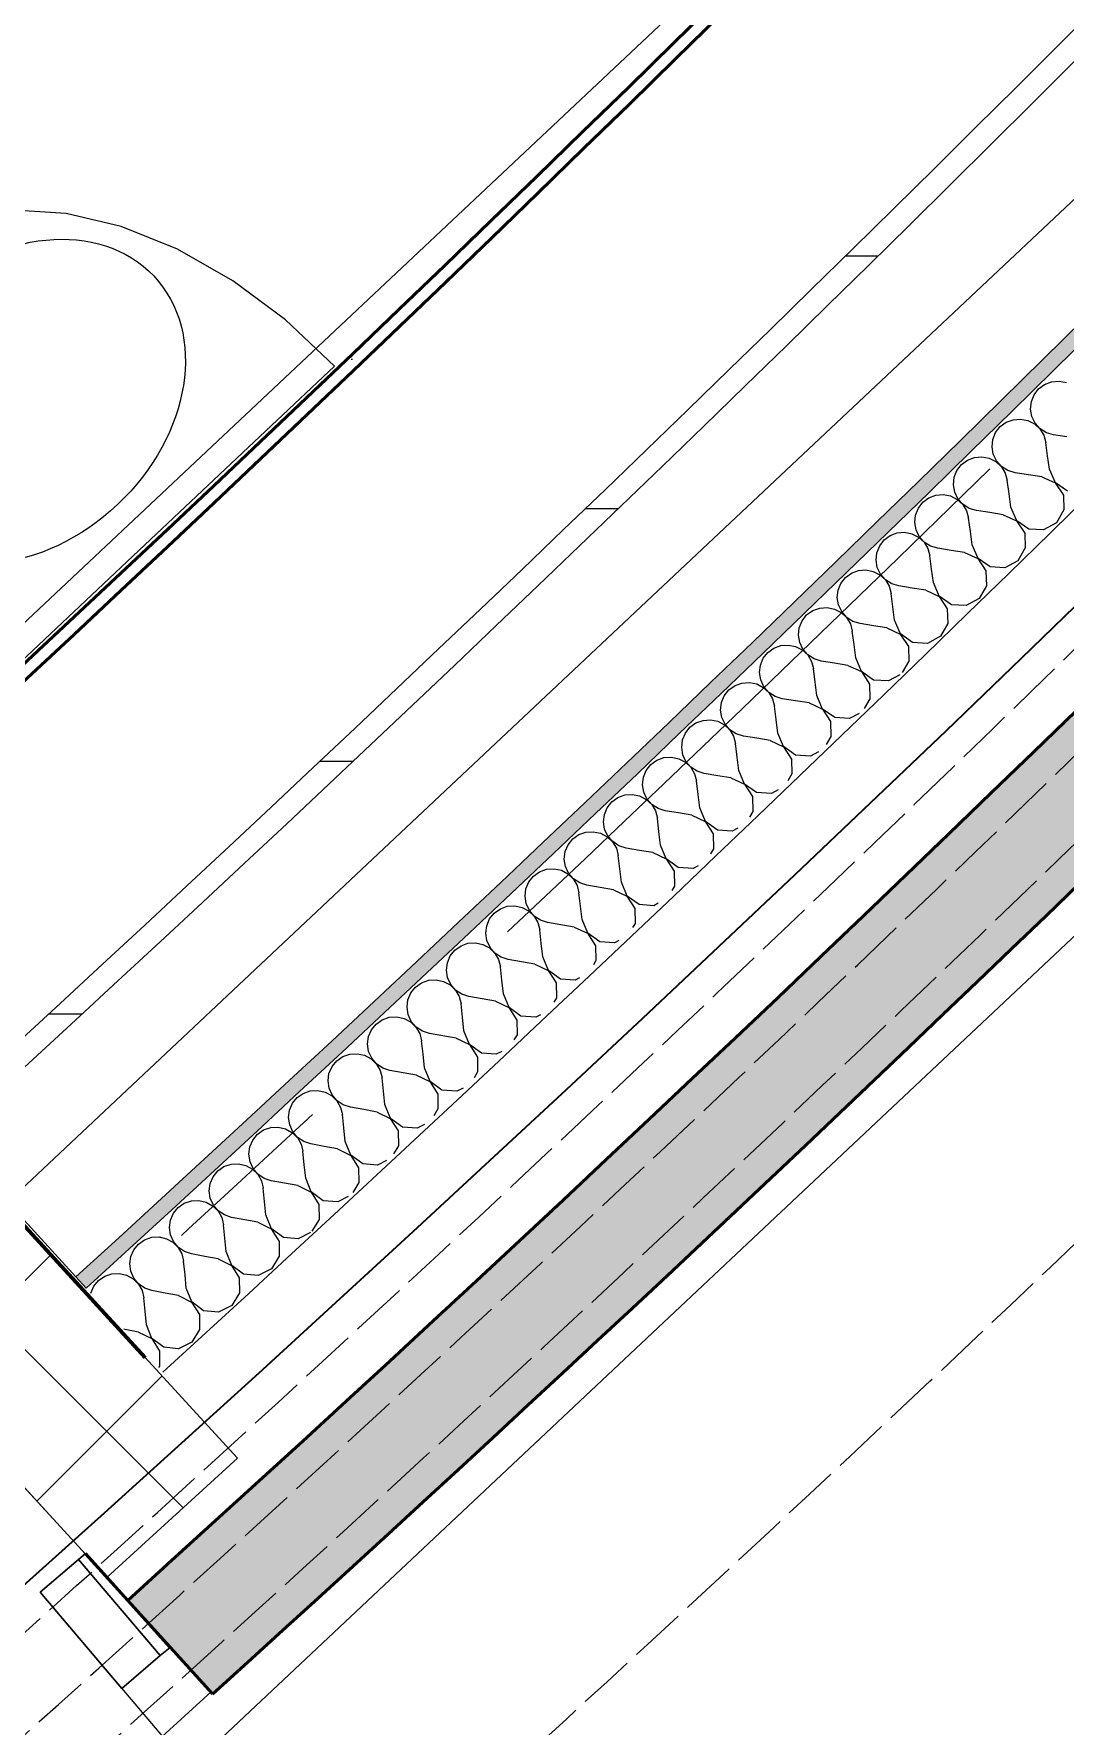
# Model space of a CAD drawing. Header units: millimetres. Extents: x -99530 to 90294, y -97212 to 56397.
# Drawn here: x -7963 to -7147, y -64764 to -63424 of the extents above; entities that cross this region are included whole.
import ezdxf
from ezdxf.enums import TextEntityAlignment as Align

# ---------------------------------------------------------------- set-up
doc = ezdxf.new("R2010")
doc.units = ezdxf.units.MM
doc.header["$MEASUREMENT"] = 0
doc.linetypes.add('Double Dashed', pattern=[1093.611073, 529.166651, -211.666656, 141.111112, -211.666656])
doc.linetypes.add('Hidden Line', pattern=[55, 45, -10])
for name, color, linetype, lineweight, true_color in [('0_Pen_No__248', 7, 'Continuous', 158, 0xe8dc01), ('New_A-05-M_Gross_Int_Plant_Pen_No__74', 7, 'Continuous', 20, 0x606060), ('New_A-05-M_Gross_Int_WC_s_Pen_No__74', 7, 'Continuous', 20, 0x606060), ('New_A-15-MG_Structural_Grid_Phase_2_Pen_No__222', 7, 'Continuous', 13, 0x65af33), ('New_A-20-M_Hard_Landscape_Pen_No__53', 7, 'Continuous', 35, 0x444444), ('New_A-25-M_Wall_Ext_Pen_No__107', 7, 'Continuous', 15, 0xa6a6a6), ('New_A-25-M_Wall_Ext_Pen_No__27', 7, 'Continuous', 50, 0x2a2a2a), ('New_A-25-M_Wall_Int_Pen_No__107', 7, 'Continuous', 15, 0xa6a6a6), ('New_A-25-M_Wall_Int_Pen_No__149', 7, 'Continuous', 0, 0x2a2a2a), ('New_A-35-M_FFE_Sanitary_Pen_No__211', 7, 'Continuous', 13, 0xebf6ff), ('New_A-35-M_FFE_Sanitary_Pen_No__27', 7, 'Continuous', 50, 0x2a2a2a), ('New_A-35-M_FFE_Sanitary_Pen_No__64', 7, 'Continuous', 20, 0x606060), ('New_ArchiCAD Doors_Pen_No__23', 7, 'Continuous', 30, 0x2a2a2a), ('New_ArchiCAD Doors_Pen_No__27', 7, 'Continuous', 50, 0x2a2a2a)]:
    doc.layers.add(name, color=color, linetype=linetype, lineweight=lineweight, true_color=true_color)
for name, color, linetype in [('A-20-M_Floor_Slab', 7, 'Continuous'), ('A-25-M_Wall_Ext', 7, 'Continuous'), ('New_A-05-M_Gross_Int_Plant', 7, 'Continuous'), ('New_A-05-M_Gross_Int_WC_s', 7, 'Continuous'), ('New_A-15-MG_Structural_Grid_Phase_2', 7, 'Continuous'), ('New_A-20-M_Hard_Landscape', 7, 'Continuous'), ('New_A-25-M_Wall_Ext', 7, 'Continuous'), ('New_A-25-M_Wall_Int', 7, 'Continuous'), ('New_A-35-M_FFE_Sanitary', 7, 'Continuous'), ('New_A-40-M_Soft_Landscaping_P2', 7, 'Continuous'), ('New_ArchiCAD Doors', 7, 'Continuous')]:
    doc.layers.add(name, color=color, linetype=linetype)
for name, color, linetype, lineweight in [('A-20-M_Floor_Slab_Pen_No__89', 8, 'Continuous', 20), ('A-25-M_Wall_Ext_Pen_No__87', 8, 'Continuous', 20), ('New_A-25-M_Wall_Ext_Pen_No__87', 8, 'Continuous', 20), ('New_A-25-M_Wall_Int_Pen_No__1', 7, 'Continuous', 13), ('New_A-25-M_Wall_Int_Pen_No__146', 8, 'Continuous', 0), ('New_A-25-M_Wall_Int_Pen_No__193', 7, 'Continuous', 18), ('New_A-40-M_Soft_Landscaping_P2_Pen_No__150', 7, 'Continuous', 0), ('New_ArchiCAD Doors_Pen_No__3', 7, 'Continuous', 18), ('New_ArchiCAD Zone Stamps_Pen_No__6', 7, 'Continuous', 35), ('New_ArchiCAD Zone Stamps_Pen_No__9', 7, 'Continuous', 13)]:
    doc.layers.add(name, color=color, linetype=linetype, lineweight=lineweight)
doc.styles.add('GENERATED_STYLE_1', font='')
doc.styles.add('GENERATED_STYLE_3', font='')
doc.styles.add('GENERATED_STYLE_4', font='')
doc.styles.get('GENERATED_STYLE_1').set_extended_font_data('Arial', bold=True)
doc.styles.get('GENERATED_STYLE_3').set_extended_font_data('Arial')
doc.styles.get('GENERATED_STYLE_4').set_extended_font_data('Swis721 BT')

# ---------------------------------------------------------------- blocks, each defined once
blk = doc.blocks.new('Mesh_7_1', base_point=(-2004.1, -57229.4))
at = {"layer": 'New_A-20-M_Hard_Landscape_Pen_No__53', "linetype": 'Continuous', "flags": 128}
blk.add_lwpolyline([(-2004.1, -57229.4, -0.183374), (-18001.8, -70543.4), (-17579.3, -76160.8), (-17223, -76133.9), (-14657.1, -75939.9), (-15007.7, -71280.4, 0.205807), (-603, -57840.4)], format="xyb", close=True, dxfattribs=at)
blk = doc.blocks.new('Male WC_INB 0163_87_1', base_point=(-7292.1, -60664.2))
at = {"layer": 'New_A-05-M_Gross_Int_WC_s_Pen_No__74', "linetype": 'Continuous'}
blk.add_arc((-26580.2, -43935.2), 27309.7, 312.41044, 326.00205, dxfattribs=at)
at = {"layer": 'New_ArchiCAD Zone Stamps_Pen_No__6'}
for tag, height, style, p in [('ROOM_NAME', 250, 'GENERATED_STYLE_1', (-7557.7, -59352)), ('zoneNameLine2', 250, 'GENERATED_STYLE_1', (-7746.1, -59784.1)), ('ROOM_NUMBER', 200, 'GENERATED_STYLE_3', (-7934.5, -60204.8)), ('measuredAreaCode', 200, 'GENERATED_STYLE_3', (-8091.6, -60564.9)), ('DUMMY_649', 200, 'GENERATED_STYLE_3', (-7784.2, -60699)), ('DUMMY_650', 200, 'GENERATED_STYLE_3', (-7294.8, -60912.3)), ('DUMMY_651', 133.3, 'GENERATED_STYLE_3', (-7015.5, -61018.9))]:
    blk.add_attdef(tag, text='', height=height, rotation=336.4404, dxfattribs=dict(at, style=style)).set_placement(p, align=Align.TOP_LEFT)
blk = doc.blocks.new('General Store 01_INB 0115_89_1', base_point=(-10464.9, -64766.9))
at = {"layer": 'New_A-05-M_Gross_Int_Plant_Pen_No__74', "linetype": 'Continuous'}
blk.add_line((-7822.3, -64736.6), (-8121.8, -64410), dxfattribs=at)
blk.add_arc((-25370.7, -45473.1), 26058.2, 308.3186, 312.33243, dxfattribs=at)
at = {"layer": 'New_ArchiCAD Zone Stamps_Pen_No__9'}
for tag, height, style, p in [('ROOM_NAME', 250, 'GENERATED_STYLE_1', (-11254.6, -63226.1)), ('zoneNameLine2', 250, 'GENERATED_STYLE_1', (-11443.1, -63658.3)), ('ROOM_NUMBER', 200, 'GENERATED_STYLE_3', (-11631.5, -64079)), ('measuredAreaCode', 200, 'GENERATED_STYLE_3', (-11788.5, -64439.1)), ('DUMMY_649', 200, 'GENERATED_STYLE_3', (-11481.1, -64573.1)), ('DUMMY_650', 200, 'GENERATED_STYLE_3', (-10991.8, -64786.5)), ('DUMMY_651', 133.3, 'GENERATED_STYLE_3', (-10712.5, -64893))]:
    blk.add_attdef(tag, text='', height=height, rotation=336.4404, dxfattribs=dict(at, style=style)).set_placement(p, align=Align.TOP_LEFT)
blk = doc.blocks.new('Mesh_23_1', base_point=(-15007.7, -71280.4))
at = {"layer": 'New_A-40-M_Soft_Landscaping_P2_Pen_No__150', "linetype": 'Continuous', "flags": 128}
blk.add_lwpolyline([(-15007.7, -71280.4), (-14657.1, -75939.9, 0.09191), (5945.5, -69347.8), (9078.1, -62163.8), (-603, -57840.4, -0.205807)], format="xyb", close=True, dxfattribs=at)
blk = doc.blocks.new('Slab_96_1', base_point=(-9826.8, -66666.7))
at = {"layer": 'A-20-M_Floor_Slab_Pen_No__89', "linetype": 'Continuous', "flags": 128}
blk.add_lwpolyline([(-9826.8, -66666.7), (-10262.5, -66046.8), (-5549.6, -61612.4), (-4970, -62096.9)], close=True, dxfattribs=at)
blk = doc.blocks.new('Slab_97_1', base_point=(-10262.5, -66046.8))
at = {"layer": 'A-20-M_Floor_Slab_Pen_No__89', "linetype": 'Continuous', "flags": 128}
blk.add_lwpolyline([(-10262.5, -66046.8), (-10073.7, -66315.4), (-5298.5, -61822.4), (-5549.6, -61612.4)], close=True, dxfattribs=at)
blk = doc.blocks.new('Double Door 19_6')
at = {"layer": 'New_ArchiCAD Doors_Pen_No__23', "linetype": 'Continuous'}
for p, q in [((-898, 0), (-908.2, 0)), ((-908.2, 0), (-905, -100)), ((-858, 0), (-898, 0)), ((-898, 0), (-898, -100)), ((-858, -100), (-858, 0)), ((-898, -100), (-905, -100)), ((-898, -100), (-858, -100))]:
    blk.add_line(p, q, dxfattribs=at)
at = {"layer": 'New_ArchiCAD Doors_Pen_No__27', "linetype": 'Continuous'}
blk.add_line((-908.2, 0), (-905, -100), dxfattribs=at)
at = {"layer": 'New_ArchiCAD Doors_Pen_No__3', "linetype": 'Continuous'}
blk.add_line((-858, 0), (-858, 858), dxfattribs=at)
blk = doc.blocks.new('Wall_128_1', base_point=(-38176, -69536.6))
at = {"layer": 'New_A-25-M_Wall_Ext_Pen_No__107', "linetype": 'Continuous', "lineweight": 0, "true_color": 0x535353}
blk.add_hatch(color=251, dxfattribs=at).paths.add_polyline_path([(-7888.7, -64664.4), (-7855.1, -64701.5), (-7821.6, -64738.5, 0.106432), (-877.5, -55078.3), (-969.2, -55038.4, -0.106432)])
at = {"layer": 'New_A-25-M_Wall_Ext_Pen_No__27', "linetype": 'Continuous'}
for p, q in [((-7922.2, -64627.4), (-7888.7, -64664.4)), ((-7855.1, -64701.5), (-7922.2, -64627.4)), ((-7821.6, -64738.5), (-7855.1, -64701.5))]:
    blk.add_line(p, q, dxfattribs=at)
for radius, end in [(28161.8, 336.44044), (28261.8, 331.6191)]:
    blk.add_arc((-26783.5, -43782), radius, 312.13949, end, dxfattribs=at)
at = {"layer": 'New_ArchiCAD Doors', "color": 251, "linetype": 'Continuous', "lineweight": 20, "true_color": 0x606060, "zscale": 1000, "rotation": 220.2946632086316}
blk.add_blockref('Double Door 19_6', (-8547.8, -65288.9), dxfattribs=at)
blk = doc.blocks.new('Wall_131_1', base_point=(-38175.9, -69536.5))
at = {"layer": 'New_A-25-M_Wall_Ext_Pen_No__87', "linetype": 'Hidden Line'}
for radius in [28161.8, 28211.8]:
    blk.add_arc((-26758.9, -43792.8), radius, 246.08329, 336.44041, dxfattribs=at)
blk = doc.blocks.new('Wall_145_1', base_point=(-11383.4, -60645.5))
at = {"layer": 'New_A-25-M_Wall_Int_Pen_No__107', "linetype": 'Continuous'}
h = blk.add_hatch(dxfattribs=at)
h.set_pattern_fill('Concrete_Block_0001', color=256, style=0, pattern_type=2)
h.set_pattern_definition([(45, (0, 0), (-91.92388, 91.92388), []), (135, (0, 0), (91.92388, 91.92388), [])])
h.paths.add_polyline_path([(-11487, -60739.6), (-7905.1, -64646.3), (-7801.9, -64551.7), (-11478, -60542.3)])
at = {"layer": 'New_A-25-M_Wall_Int_Pen_No__1', "linetype": 'Continuous', "flags": 128}
for points in [[(-7801.9, -64551.7), (-10893.8, -61179.5)], [(-7905.1, -64646.3), (-7801.9, -64551.7)], [(-7973.1, -64572.1), (-7905.1, -64646.3)]]:
    blk.add_lwpolyline(points, dxfattribs=at)
blk = doc.blocks.new('Wall_217_1', base_point=(-8161.2, -64098.5))
at = {"layer": 'New_A-35-M_FFE_Sanitary_Pen_No__211', "linetype": 'Continuous'}
h = blk.add_hatch(dxfattribs=at)
h.set_pattern_fill('Plaster_0001', color=256, style=0, pattern_type=2)
h.set_pattern_definition([(229.20706, (0, 0), (-131.12933, 113.1596), [0, -100]), (229.20706, (32.9, -94.43), (-131.12933, 113.1596), [0, -100])])
h.paths.add_polyline_path([(-8154.4, -64105.9, 0.059246), (-3930.6, -59211.3), (-3938.9, -59205.7, -0.059154), (-8153.8, -64091.8)])
at = {"layer": 'New_A-35-M_FFE_Sanitary_Pen_No__27', "linetype": 'Continuous'}
for radius, start, end in [(27376.5, 312.42597, 325.98824), (27366.5, 312.44686, 325.98819)]:
    blk.add_arc((-26623.6, -43897.9), radius, start, end, dxfattribs=at)
blk = doc.blocks.new('Wall_418_1', base_point=(-38294.6, -69816.9))
at = {"layer": 'A-25-M_Wall_Ext_Pen_No__87', "linetype": 'Hidden Line'}
for radius, start, end in [(28130.8, 246.16287, 336.76285), (28469.8, 246.15506, 336.76093)]:
    blk.add_arc((-26785.3, -43777.2), radius, start, end, dxfattribs=at)
blk = doc.blocks.new('*X1078')
at = {"layer": 'New_A-25-M_Wall_Int_Pen_No__107', "linetype": 'Continuous'}
for p, q in [((-7167.9, -63705.1), (-7163.1, -63701.6)), ((-7163.1, -63701.6), (-7157.6, -63699.5)), ((-7157.6, -63699.5), (-7151.7, -63699)), ((-7151.7, -63699), (-7145.9, -63700.1)), ((-7174.2, -63721.1), (-7173.6, -63715.2)), ((-7173.6, -63715.2), (-7171.4, -63709.8)), ((-7171.4, -63709.8), (-7167.9, -63705.1)), ((-7193.6, -63731.5), (-7188.1, -63729.5)), ((-7188.1, -63729.5), (-7182.2, -63729)), ((-7182.2, -63729), (-7176.4, -63730.1)), ((-7173.2, -63726.9), (-7174.2, -63721.1)), ((-7170.6, -63732.3), (-7173.2, -63726.9)), ((-7204.1, -63745.2), (-7201.9, -63739.7)), ((-7201.9, -63739.7), (-7198.3, -63735)), ((-7198.3, -63735), (-7193.6, -63731.5)), ((-7176.4, -63730.1), (-7171.1, -63732.8)), ((-7171.1, -63732.8), (-7166.8, -63736.8)), ((-7166.7, -63736.7), (-7170.6, -63732.3)), ((-7166.8, -63736.8), (-7163.7, -63741.8)), ((-7161.7, -63739.8), (-7166.7, -63736.7)), ((-7163.7, -63741.8), (-7162.1, -63747.5)), ((-7156, -63741.5), (-7161.7, -63739.8)), ((-7145.4, -63743.1), (-7156, -63741.5)), ((-7204.7, -63751.1), (-7204.1, -63745.2)), ((-7203.7, -63756.9), (-7204.7, -63751.1)), ((-7160.7, -63758.1), (-7162.1, -63747.5)), ((-7234.6, -63775.1), (-7232.5, -63769.6)), ((-7232.5, -63769.6), (-7228.9, -63765)), ((-7228.9, -63765), (-7224.1, -63761.5)), ((-7224.1, -63761.5), (-7218.6, -63759.4)), ((-7218.6, -63759.4), (-7212.7, -63758.9)), ((-7212.7, -63758.9), (-7206.9, -63760)), ((-7206.9, -63760), (-7201.6, -63762.7)), ((-7201.1, -63762.2), (-7203.7, -63756.9)), ((-7201.6, -63762.7), (-7197.3, -63766.7)), ((-7197.2, -63766.6), (-7201.1, -63762.2)), ((-7197.3, -63766.7), (-7194.2, -63771.8)), ((-7192.2, -63769.8), (-7197.2, -63766.6)), ((-7159.3, -63768.7), (-7160.7, -63758.1)), ((-7154.6, -63779.5), (-7159.3, -63768.7)), ((-7235.3, -63781), (-7234.6, -63775.1)), ((-7234.2, -63786.8), (-7235.3, -63781)), ((-7194.2, -63771.8), (-7192.6, -63777.5)), ((-7191.2, -63788.1), (-7192.6, -63777.5)), ((-7186.5, -63771.5), (-7192.2, -63769.8)), ((-7175.9, -63773.1), (-7186.5, -63771.5)), ((-7165.4, -63774.7), (-7175.9, -63773.1)), ((-7165.4, -63774.7), (-7154.7, -63779.6)), ((-7154.7, -63779.6), (-7148.2, -63789.3)), ((-7145, -63786.2), (-7154.6, -63779.5)), ((-7263, -63799.5), (-7259.4, -63794.8)), ((-7259.4, -63794.8), (-7254.7, -63791.3)), ((-7254.7, -63791.3), (-7249.1, -63789.3)), ((-7249.1, -63789.3), (-7243.3, -63788.8)), ((-7243.3, -63788.8), (-7237.5, -63789.9)), ((-7237.5, -63789.9), (-7232.2, -63792.6)), ((-7231.7, -63792.1), (-7234.2, -63786.8)), ((-7232.2, -63792.6), (-7227.9, -63796.7)), ((-7227.7, -63796.5), (-7231.7, -63792.1)), ((-7189.8, -63798.7), (-7191.2, -63788.1)), ((-7148.2, -63789.3), (-7147.8, -63801)), ((-7265.8, -63810.8), (-7265.2, -63805)), ((-7265.2, -63805), (-7263, -63799.5)), ((-7227.9, -63796.7), (-7224.8, -63801.7)), ((-7222.8, -63799.7), (-7227.7, -63796.5)), ((-7224.8, -63801.7), (-7223.2, -63807.4)), ((-7221.8, -63818), (-7223.2, -63807.4)), ((-7217.1, -63801.4), (-7222.8, -63799.7)), ((-7206.5, -63803.1), (-7217.1, -63801.4)), ((-7195.9, -63804.7), (-7206.5, -63803.1)), ((-7195.9, -63804.7), (-7185.3, -63809.6)), ((-7185.2, -63809.5), (-7189.8, -63798.7)), ((-7185.3, -63809.6), (-7178.8, -63819.3)), ((-7175.6, -63816.2), (-7185.2, -63809.5)), ((-7147.8, -63801), (-7153.6, -63811.2)), ((-7290, -63824.6), (-7285.3, -63821.1)), ((-7285.3, -63821.1), (-7279.7, -63819.1)), ((-7279.7, -63819.1), (-7273.9, -63818.6)), ((-7273.9, -63818.6), (-7268.1, -63819.8)), ((-7268.1, -63819.8), (-7262.8, -63822.5)), ((-7264.8, -63816.6), (-7265.8, -63810.8)), ((-7262.3, -63822), (-7264.8, -63816.6)), ((-7262.8, -63822.5), (-7258.5, -63826.5)), ((-7258.4, -63826.4), (-7262.3, -63822)), ((-7220.4, -63828.6), (-7221.8, -63818)), ((-7178.8, -63819.3), (-7178.4, -63831)), ((-7163.9, -63816.8), (-7175.6, -63816.2)), ((-7153.6, -63811.2), (-7163.9, -63816.8)), ((-7296.5, -63840.6), (-7295.8, -63834.8)), ((-7295.8, -63834.8), (-7293.6, -63829.3)), ((-7293.6, -63829.3), (-7290, -63824.6)), ((-7258.5, -63826.5), (-7255.4, -63831.6)), ((-7253.4, -63829.6), (-7258.4, -63826.4)), ((-7255.4, -63831.6), (-7253.9, -63837.3)), ((-7247.7, -63831.3), (-7253.4, -63829.6)), ((-7237.1, -63833), (-7247.7, -63831.3)), ((-7226.6, -63834.6), (-7237.1, -63833)), ((-7226.6, -63834.6), (-7215.9, -63839.5)), ((-7215.8, -63839.4), (-7220.4, -63828.6)), ((-7178.4, -63831), (-7184.2, -63841.2)), ((-7315.9, -63850.9), (-7310.4, -63848.9)), ((-7310.4, -63848.9), (-7304.5, -63848.4)), ((-7304.5, -63848.4), (-7298.7, -63849.6)), ((-7298.7, -63849.6), (-7293.5, -63852.3)), ((-7295.5, -63846.4), (-7296.5, -63840.6)), ((-7292.9, -63851.8), (-7295.5, -63846.4)), ((-7252.5, -63847.9), (-7253.9, -63837.3)), ((-7251.1, -63858.5), (-7252.5, -63847.9)), ((-7215.9, -63839.5), (-7209.5, -63849.3)), ((-7206.2, -63846.1), (-7215.8, -63839.4)), ((-7209.5, -63849.3), (-7209.1, -63861)), ((-7194.5, -63846.8), (-7206.2, -63846.1)), ((-7184.2, -63841.2), (-7194.5, -63846.8)), ((-7326.5, -63864.5), (-7324.3, -63859.1)), ((-7324.3, -63859.1), (-7320.7, -63854.4)), ((-7320.7, -63854.4), (-7315.9, -63850.9)), ((-7293.5, -63852.3), (-7289.1, -63856.3)), ((-7289, -63856.2), (-7292.9, -63851.8)), ((-7289.1, -63856.3), (-7286.1, -63861.4)), ((-7284, -63859.4), (-7289, -63856.2)), ((-7286.1, -63861.4), (-7284.5, -63867.1)), ((-7278.4, -63861.1), (-7284, -63859.4)), ((-7267.8, -63862.8), (-7278.4, -63861.1)), ((-7257.2, -63864.5), (-7267.8, -63862.8)), ((-7246.5, -63869.3), (-7251.1, -63858.5)), ((-7209.1, -63861), (-7214.9, -63871.1)), ((-7327.2, -63870.4), (-7326.5, -63864.5)), ((-7326.2, -63876.2), (-7327.2, -63870.4)), ((-7323.6, -63881.5), (-7326.2, -63876.2)), ((-7283.2, -63877.7), (-7284.5, -63867.1)), ((-7257.2, -63864.5), (-7246.6, -63869.4)), ((-7246.6, -63869.4), (-7240.1, -63879.2)), ((-7236.9, -63876), (-7246.5, -63869.3)), ((-7225.2, -63876.7), (-7236.9, -63876)), ((-7214.9, -63871.1), (-7225.2, -63876.7)), ((-7357.2, -63894.2), (-7355, -63888.8)), ((-7355, -63888.8), (-7351.4, -63884.1)), ((-7351.4, -63884.1), (-7346.6, -63880.7)), ((-7346.6, -63880.7), (-7341.1, -63878.6)), ((-7341.1, -63878.6), (-7335.2, -63878.2)), ((-7335.2, -63878.2), (-7329.4, -63879.4)), ((-7329.4, -63879.4), (-7324.2, -63882.1)), ((-7324.2, -63882.1), (-7319.8, -63886.1)), ((-7319.7, -63886), (-7323.6, -63881.5)), ((-7319.8, -63886.1), (-7316.8, -63891.2)), ((-7314.8, -63889.2), (-7319.7, -63886)), ((-7309.1, -63890.9), (-7314.8, -63889.2)), ((-7281.8, -63888.3), (-7283.2, -63877.7)), ((-7277.2, -63899.1), (-7281.8, -63888.3)), ((-7240.1, -63879.2), (-7239.8, -63890.9)), ((-7357.9, -63900.1), (-7357.2, -63894.2)), ((-7356.9, -63905.9), (-7357.9, -63900.1)), ((-7316.8, -63891.2), (-7315.3, -63896.9)), ((-7313.9, -63907.5), (-7315.3, -63896.9)), ((-7298.5, -63892.6), (-7309.1, -63890.9)), ((-7288, -63894.3), (-7298.5, -63892.6)), ((-7288, -63894.3), (-7277.3, -63899.2)), ((-7277.3, -63899.2), (-7270.9, -63909)), ((-7267.6, -63905.9), (-7277.2, -63899.1)), ((-7245.6, -63901), (-7255.9, -63906.6)), ((-7239.8, -63890.9), (-7245.6, -63901)), ((-7385.8, -63918.4), (-7382.1, -63913.8)), ((-7382.1, -63913.8), (-7377.4, -63910.3)), ((-7377.4, -63910.3), (-7371.8, -63908.3)), ((-7371.8, -63908.3), (-7365.9, -63907.9)), ((-7365.9, -63907.9), (-7360.1, -63909.1)), ((-7360.1, -63909.1), (-7354.9, -63911.8)), ((-7354.4, -63911.3), (-7356.9, -63905.9)), ((-7354.9, -63911.8), (-7350.6, -63915.8)), ((-7350.5, -63915.7), (-7354.4, -63911.3)), ((-7350.6, -63915.8), (-7347.6, -63920.9)), ((-7345.5, -63918.9), (-7350.5, -63915.7)), ((-7312.6, -63918.1), (-7313.9, -63907.5)), ((-7270.9, -63909), (-7270.5, -63920.7)), ((-7255.9, -63906.6), (-7267.6, -63905.9)), ((-7388.7, -63929.8), (-7388, -63923.9)), ((-7387.7, -63935.6), (-7388.7, -63929.8)), ((-7388, -63923.9), (-7385.8, -63918.4)), ((-7347.6, -63920.9), (-7346, -63926.6)), ((-7344.7, -63937.2), (-7346, -63926.6)), ((-7339.9, -63920.7), (-7345.5, -63918.9)), ((-7329.3, -63922.4), (-7339.9, -63920.7)), ((-7318.7, -63924.1), (-7329.3, -63922.4)), ((-7318.7, -63924.1), (-7308.1, -63929)), ((-7308, -63928.9), (-7312.6, -63918.1)), ((-7308.1, -63929), (-7301.7, -63938.8)), ((-7298.4, -63935.7), (-7308, -63928.9)), ((-7270.5, -63920.7), (-7275.8, -63929.7)), ((-7416.6, -63948.1), (-7412.9, -63943.4)), ((-7412.9, -63943.4), (-7408.1, -63940)), ((-7408.1, -63940), (-7402.6, -63938)), ((-7402.6, -63938), (-7396.7, -63937.5)), ((-7396.7, -63937.5), (-7390.9, -63938.7)), ((-7390.9, -63938.7), (-7385.7, -63941.5)), ((-7385.2, -63940.9), (-7387.7, -63935.6)), ((-7385.7, -63941.5), (-7381.4, -63945.5)), ((-7381.3, -63945.4), (-7385.2, -63940.9)), ((-7343.4, -63947.9), (-7344.7, -63937.2)), ((-7301.7, -63938.8), (-7301.3, -63950.5)), ((-7286.7, -63936.4), (-7298.4, -63935.7)), ((-7277.6, -63931.5), (-7286.7, -63936.4)), ((-7419.5, -63959.4), (-7418.8, -63953.5)), ((-7418.8, -63953.5), (-7416.6, -63948.1)), ((-7381.4, -63945.5), (-7378.4, -63950.6)), ((-7376.3, -63948.6), (-7381.3, -63945.4)), ((-7378.4, -63950.6), (-7376.8, -63956.3)), ((-7375.5, -63966.9), (-7376.8, -63956.3)), ((-7370.7, -63950.4), (-7376.3, -63948.6)), ((-7360.1, -63952.1), (-7370.7, -63950.4)), ((-7349.5, -63953.8), (-7360.1, -63952.1)), ((-7349.5, -63953.8), (-7338.9, -63958.8)), ((-7338.8, -63958.6), (-7343.4, -63947.9)), ((-7301.3, -63950.5), (-7305.8, -63958.2)), ((-7443.8, -63973), (-7439, -63969.6)), ((-7439, -63969.6), (-7433.4, -63967.6)), ((-7433.4, -63967.6), (-7427.5, -63967.1)), ((-7427.5, -63967.1), (-7421.8, -63968.3)), ((-7421.8, -63968.3), (-7416.5, -63971.1)), ((-7418.5, -63965.2), (-7419.5, -63959.4)), ((-7416, -63970.6), (-7418.5, -63965.2)), ((-7412.1, -63975), (-7416, -63970.6)), ((-7374.2, -63977.6), (-7375.5, -63966.9)), ((-7338.9, -63958.8), (-7332.5, -63968.6)), ((-7329.2, -63965.4), (-7338.8, -63958.6)), ((-7332.5, -63968.6), (-7332.2, -63980.3)), ((-7317.6, -63966.2), (-7329.2, -63965.4)), ((-7309.9, -63962.1), (-7317.6, -63966.2)), ((-7450.3, -63989), (-7449.7, -63983.1)), ((-7449.7, -63983.1), (-7447.4, -63977.6)), ((-7447.4, -63977.6), (-7443.8, -63973)), ((-7416.5, -63971.1), (-7412.2, -63975.1)), ((-7412.2, -63975.1), (-7409.2, -63980.2)), ((-7407.2, -63978.3), (-7412.1, -63975)), ((-7409.2, -63980.2), (-7407.7, -63985.9)), ((-7401.5, -63980), (-7407.2, -63978.3)), ((-7390.9, -63981.7), (-7401.5, -63980)), ((-7380.4, -63983.5), (-7390.9, -63981.7)), ((-7380.4, -63983.5), (-7369.8, -63988.5)), ((-7369.7, -63988.3), (-7374.2, -63977.6)), ((-7332.2, -63980.3), (-7335.9, -63986.7)), ((-7469.9, -63999.1), (-7464.3, -63997.1)), ((-7464.3, -63997.1), (-7458.4, -63996.7)), ((-7458.4, -63996.7), (-7452.6, -63997.9)), ((-7449.4, -63994.8), (-7450.3, -63989)), ((-7446.9, -64000.1), (-7449.4, -63994.8)), ((-7406.4, -63996.6), (-7407.7, -63985.9)), ((-7405.1, -64007.2), (-7406.4, -63996.6)), ((-7369.8, -63988.5), (-7363.4, -63998.3)), ((-7360.1, -63995.1), (-7369.7, -63988.3)), ((-7348.4, -63995.9), (-7360.1, -63995.1)), ((-7342.1, -63992.5), (-7348.4, -63995.9)), ((-7480.6, -64012.6), (-7478.3, -64007.2)), ((-7478.3, -64007.2), (-7474.6, -64002.5)), ((-7474.6, -64002.5), (-7469.9, -63999.1)), ((-7452.6, -63997.9), (-7447.4, -64000.7)), ((-7447.4, -64000.7), (-7443.1, -64004.7)), ((-7443, -64004.6), (-7446.9, -64000.1)), ((-7443.1, -64004.7), (-7440.1, -64009.8)), ((-7438, -64007.8), (-7443, -64004.6)), ((-7440.1, -64009.8), (-7438.6, -64015.5)), ((-7432.4, -64009.6), (-7438, -64007.8)), ((-7421.8, -64011.4), (-7432.4, -64009.6)), ((-7400.6, -64018), (-7405.1, -64007.2)), ((-7363.1, -64010), (-7366.3, -64015.4)), ((-7363.4, -63998.3), (-7363.1, -64010)), ((-7481.2, -64018.5), (-7480.6, -64012.6)), ((-7480.3, -64024.3), (-7481.2, -64018.5)), ((-7437.3, -64026.2), (-7438.6, -64015.5)), ((-7411.3, -64013.1), (-7421.8, -64011.4)), ((-7411.3, -64013.1), (-7400.7, -64018.1)), ((-7400.7, -64018.1), (-7394.3, -64027.9)), ((-7391, -64024.8), (-7400.6, -64018)), ((-7374, -64022.7), (-7379.3, -64025.6)), ((-7511.5, -64042.1), (-7509.2, -64036.7)), ((-7509.2, -64036.7), (-7505.6, -64032)), ((-7505.6, -64032), (-7500.8, -64028.6)), ((-7500.8, -64028.6), (-7495.2, -64026.6)), ((-7495.2, -64026.6), (-7489.3, -64026.2)), ((-7489.3, -64026.2), (-7483.6, -64027.4)), ((-7483.6, -64027.4), (-7478.3, -64030.2)), ((-7477.8, -64029.7), (-7480.3, -64024.3)), ((-7478.3, -64030.2), (-7474, -64034.3)), ((-7473.9, -64034.1), (-7477.8, -64029.7)), ((-7474, -64034.3), (-7471, -64039.3)), ((-7469, -64037.4), (-7473.9, -64034.1)), ((-7463.3, -64039.2), (-7469, -64037.4)), ((-7436, -64036.8), (-7437.3, -64026.2)), ((-7431.5, -64047.6), (-7436, -64036.8)), ((-7394.3, -64027.9), (-7394, -64039.6)), ((-7379.3, -64025.6), (-7391, -64024.8)), ((-7512.2, -64048), (-7511.5, -64042.1)), ((-7511.3, -64053.8), (-7512.2, -64048)), ((-7471, -64039.3), (-7469.5, -64045.1)), ((-7468.3, -64055.7), (-7469.5, -64045.1)), ((-7452.8, -64040.9), (-7463.3, -64039.2)), ((-7442.2, -64042.7), (-7452.8, -64040.9)), ((-7442.2, -64042.7), (-7431.6, -64047.7)), ((-7431.6, -64047.7), (-7425.3, -64057.5)), ((-7422, -64054.4), (-7431.5, -64047.6)), ((-7394, -64039.6), (-7396.7, -64044.3)), ((-7540.2, -64066.1), (-7536.5, -64061.5)), ((-7536.5, -64061.5), (-7531.7, -64058)), ((-7531.7, -64058), (-7526.2, -64056.1)), ((-7526.2, -64056.1), (-7520.3, -64055.7)), ((-7520.3, -64055.7), (-7514.5, -64056.9)), ((-7514.5, -64056.9), (-7509.3, -64059.7)), ((-7508.8, -64059.2), (-7511.3, -64053.8)), ((-7509.3, -64059.7), (-7505, -64063.7)), ((-7504.9, -64063.6), (-7508.8, -64059.2)), ((-7505, -64063.7), (-7502, -64068.8)), ((-7500, -64066.9), (-7504.9, -64063.6)), ((-7467, -64066.3), (-7468.3, -64055.7)), ((-7425.3, -64057.5), (-7425, -64069.2)), ((-7410.3, -64055.2), (-7422, -64054.4)), ((-7405.8, -64052.8), (-7410.3, -64055.2)), ((-7543.2, -64077.4), (-7542.5, -64071.5)), ((-7542.3, -64083.2), (-7543.2, -64077.4)), ((-7542.5, -64071.5), (-7540.2, -64066.1)), ((-7502, -64068.8), (-7500.5, -64074.6)), ((-7499.3, -64085.2), (-7500.5, -64074.6)), ((-7494.3, -64068.7), (-7500, -64066.9)), ((-7483.8, -64070.5), (-7494.3, -64068.7)), ((-7473.2, -64072.2), (-7483.8, -64070.5)), ((-7473.2, -64072.2), (-7462.6, -64077.3)), ((-7462.5, -64077.1), (-7467, -64066.3)), ((-7462.6, -64077.3), (-7456.3, -64087.1)), ((-7453, -64084), (-7462.5, -64077.1)), ((-7425, -64069.2), (-7427.4, -64073.3)), ((-7571.2, -64095.5), (-7567.6, -64090.9)), ((-7567.6, -64090.9), (-7562.8, -64087.4)), ((-7562.8, -64087.4), (-7557.2, -64085.5)), ((-7557.2, -64085.5), (-7551.3, -64085.1)), ((-7551.3, -64085.1), (-7545.5, -64086.3)), ((-7545.5, -64086.3), (-7540.3, -64089.1)), ((-7539.8, -64088.6), (-7542.3, -64083.2)), ((-7540.3, -64089.1), (-7536, -64093.2)), ((-7535.9, -64093.1), (-7539.8, -64088.6)), ((-7498, -64095.8), (-7499.3, -64085.2)), ((-7456.3, -64087.1), (-7456, -64098.8)), ((-7441.3, -64084.8), (-7453, -64084)), ((-7437.3, -64082.7), (-7441.3, -64084.8)), ((-7574.2, -64106.8), (-7573.5, -64100.9)), ((-7573.5, -64100.9), (-7571.2, -64095.5)), ((-7536, -64093.2), (-7533, -64098.3)), ((-7531, -64096.3), (-7535.9, -64093.1)), ((-7533, -64098.3), (-7531.6, -64104)), ((-7530.3, -64114.6), (-7531.6, -64104)), ((-7525.4, -64098.1), (-7531, -64096.3)), ((-7514.8, -64099.9), (-7525.4, -64098.1)), ((-7504.2, -64101.7), (-7514.8, -64099.9)), ((-7504.2, -64101.7), (-7493.7, -64106.8)), ((-7493.5, -64106.7), (-7498, -64095.8)), ((-7456, -64098.8), (-7458.2, -64102.4)), ((-7598.6, -64120.2), (-7593.8, -64116.8)), ((-7593.8, -64116.8), (-7588.3, -64114.8)), ((-7588.3, -64114.8), (-7582.4, -64114.5)), ((-7582.4, -64114.5), (-7576.6, -64115.7)), ((-7576.6, -64115.7), (-7571.4, -64118.5)), ((-7573.3, -64112.6), (-7574.2, -64106.8)), ((-7570.8, -64118), (-7573.3, -64112.6)), ((-7567, -64122.5), (-7570.8, -64118)), ((-7529.1, -64125.3), (-7530.3, -64114.6)), ((-7493.7, -64106.8), (-7487.3, -64116.6)), ((-7484, -64113.5), (-7493.5, -64106.7)), ((-7487.3, -64116.6), (-7487.1, -64128.3)), ((-7472.4, -64114.3), (-7484, -64113.5)), ((-7468.8, -64112.4), (-7472.4, -64114.3)), ((-7605.3, -64136.1), (-7604.6, -64130.3)), ((-7604.6, -64130.3), (-7602.3, -64124.8)), ((-7602.3, -64124.8), (-7598.6, -64120.2)), ((-7571.4, -64118.5), (-7567.1, -64122.6)), ((-7567.1, -64122.6), (-7564.1, -64127.7)), ((-7562.1, -64125.7), (-7567, -64122.5)), ((-7564.1, -64127.7), (-7562.6, -64133.4)), ((-7556.4, -64127.5), (-7562.1, -64125.7)), ((-7545.9, -64129.4), (-7556.4, -64127.5)), ((-7535.3, -64131.2), (-7545.9, -64129.4)), ((-7535.3, -64131.2), (-7524.8, -64136.2)), ((-7524.6, -64136.1), (-7529.1, -64125.3)), ((-7487.1, -64128.3), (-7489.1, -64131.7)), ((-7624.9, -64146.1), (-7619.4, -64144.1)), ((-7619.4, -64144.1), (-7613.5, -64143.8)), ((-7613.5, -64143.8), (-7607.7, -64145)), ((-7604.4, -64141.9), (-7605.3, -64136.1)), ((-7601.9, -64147.3), (-7604.4, -64141.9)), ((-7561.4, -64144), (-7562.6, -64133.4)), ((-7560.2, -64154.7), (-7561.4, -64144)), ((-7524.8, -64136.2), (-7518.4, -64146.1)), ((-7515.1, -64143), (-7524.6, -64136.1)), ((-7503.5, -64143.8), (-7515.1, -64143)), ((-7500, -64142), (-7503.5, -64143.8)), ((-7635.7, -64159.5), (-7633.4, -64154.1)), ((-7633.4, -64154.1), (-7629.7, -64149.5)), ((-7629.7, -64149.5), (-7624.9, -64146.1)), ((-7607.7, -64145), (-7602.5, -64147.8)), ((-7602.5, -64147.8), (-7598.2, -64151.9)), ((-7598.1, -64151.8), (-7601.9, -64147.3)), ((-7598.2, -64151.9), (-7595.2, -64157)), ((-7593.2, -64155.1), (-7598.1, -64151.8)), ((-7595.2, -64157), (-7593.8, -64162.8)), ((-7587.5, -64156.9), (-7593.2, -64155.1)), ((-7577, -64158.7), (-7587.5, -64156.9)), ((-7555.8, -64165.5), (-7560.2, -64154.7)), ((-7518.2, -64157.8), (-7520.2, -64161.2)), ((-7518.4, -64146.1), (-7518.2, -64157.8)), ((-7636.4, -64165.4), (-7635.7, -64159.5)), ((-7635.5, -64171.2), (-7636.4, -64165.4)), ((-7633.1, -64176.6), (-7635.5, -64171.2)), ((-7592.6, -64173.4), (-7593.8, -64162.8)), ((-7566.4, -64160.6), (-7577, -64158.7)), ((-7566.4, -64160.6), (-7555.9, -64165.6)), ((-7555.9, -64165.6), (-7549.6, -64175.5)), ((-7546.3, -64172.4), (-7555.8, -64165.5)), ((-7531.1, -64171.4), (-7534.6, -64173.3)), ((-7666.9, -64188.8), (-7664.6, -64183.4)), ((-7664.6, -64183.4), (-7660.9, -64178.8)), ((-7660.9, -64178.8), (-7656.1, -64175.4)), ((-7656.1, -64175.4), (-7650.5, -64173.4)), ((-7650.5, -64173.4), (-7644.6, -64173.1)), ((-7644.6, -64173.1), (-7638.8, -64174.3)), ((-7638.8, -64174.3), (-7633.6, -64177.1)), ((-7633.6, -64177.1), (-7629.4, -64181.2)), ((-7629.2, -64181.1), (-7633.1, -64176.6)), ((-7629.4, -64181.2), (-7626.4, -64186.3)), ((-7624.3, -64184.4), (-7629.2, -64181.1)), ((-7618.7, -64186.2), (-7624.3, -64184.4)), ((-7591.4, -64184), (-7592.6, -64173.4)), ((-7586.9, -64194.9), (-7591.4, -64184)), ((-7549.6, -64175.5), (-7549.4, -64187.2)), ((-7534.6, -64173.3), (-7546.3, -64172.4)), ((-7667.6, -64194.6), (-7666.9, -64188.8)), ((-7666.7, -64200.5), (-7667.6, -64194.6)), ((-7626.4, -64186.3), (-7624.9, -64192.1)), ((-7623.8, -64202.7), (-7624.9, -64192.1)), ((-7608.2, -64188.1), (-7618.7, -64186.2)), ((-7597.6, -64189.9), (-7608.2, -64188.1)), ((-7597.6, -64189.9), (-7587.1, -64195)), ((-7587.1, -64195), (-7580.8, -64204.9)), ((-7577.5, -64201.8), (-7586.9, -64194.9)), ((-7549.4, -64187.2), (-7551.5, -64190.8)), ((-7695.8, -64212.6), (-7692.1, -64208)), ((-7692.1, -64208), (-7687.3, -64204.6)), ((-7687.3, -64204.6), (-7681.7, -64202.6)), ((-7681.7, -64202.6), (-7675.8, -64202.3)), ((-7675.8, -64202.3), (-7670, -64203.6)), ((-7670, -64203.6), (-7664.8, -64206.4)), ((-7664.3, -64205.9), (-7666.7, -64200.5)), ((-7664.8, -64206.4), (-7660.6, -64210.5)), ((-7660.4, -64210.4), (-7664.3, -64205.9)), ((-7660.6, -64210.5), (-7657.6, -64215.6)), ((-7655.5, -64213.7), (-7660.4, -64210.4)), ((-7622.6, -64213.4), (-7623.8, -64202.7)), ((-7580.8, -64204.9), (-7580.6, -64216.6)), ((-7565.8, -64202.7), (-7577.5, -64201.8)), ((-7562, -64200.7), (-7565.8, -64202.7)), ((-7698.8, -64223.8), (-7698.1, -64218)), ((-7698, -64229.7), (-7698.8, -64223.8)), ((-7698.1, -64218), (-7695.8, -64212.6)), ((-7657.6, -64215.6), (-7656.2, -64221.3)), ((-7655, -64232), (-7656.2, -64221.3)), ((-7649.9, -64215.5), (-7655.5, -64213.7)), ((-7639.4, -64217.3), (-7649.9, -64215.5)), ((-7628.8, -64219.2), (-7639.4, -64217.3)), ((-7628.8, -64219.2), (-7618.3, -64224.3)), ((-7618.2, -64224.2), (-7622.6, -64213.4)), ((-7618.3, -64224.3), (-7612, -64234.2)), ((-7608.7, -64231.1), (-7618.2, -64224.2)), ((-7580.6, -64216.6), (-7583, -64220.6)), ((-7727, -64241.7), (-7723.3, -64237.1)), ((-7723.3, -64237.1), (-7718.5, -64233.7)), ((-7718.5, -64233.7), (-7712.9, -64231.8)), ((-7712.9, -64231.8), (-7707, -64231.5)), ((-7707, -64231.5), (-7701.3, -64232.8)), ((-7701.3, -64232.8), (-7696.1, -64235.6)), ((-7695.5, -64235.1), (-7698, -64229.7)), ((-7696.1, -64235.6), (-7691.8, -64239.7)), ((-7691.7, -64239.6), (-7695.5, -64235.1)), ((-7653.8, -64242.6), (-7655, -64232)), ((-7612, -64234.2), (-7611.9, -64245.9)), ((-7597, -64232), (-7608.7, -64231.1)), ((-7592.7, -64229.8), (-7597, -64232)), ((-7730.1, -64253), (-7729.4, -64247.1)), ((-7729.4, -64247.1), (-7727, -64241.7)), ((-7691.8, -64239.7), (-7688.9, -64244.8)), ((-7686.8, -64242.9), (-7691.7, -64239.6)), ((-7688.9, -64244.8), (-7687.4, -64250.5)), ((-7686.3, -64261.2), (-7687.4, -64250.5)), ((-7681.2, -64244.7), (-7686.8, -64242.9)), ((-7670.6, -64246.6), (-7681.2, -64244.7)), ((-7660.1, -64248.5), (-7670.6, -64246.6)), ((-7660.1, -64248.5), (-7649.6, -64253.6)), ((-7649.4, -64253.5), (-7653.8, -64242.6)), ((-7611.9, -64245.9), (-7614.6, -64250.5)), ((-7754.6, -64266.2), (-7749.8, -64262.9)), ((-7749.8, -64262.9), (-7744.2, -64260.9)), ((-7744.2, -64260.9), (-7738.3, -64260.6)), ((-7738.3, -64260.6), (-7732.5, -64261.9)), ((-7732.5, -64261.9), (-7727.3, -64264.7)), ((-7729.2, -64258.8), (-7730.1, -64253)), ((-7726.8, -64264.2), (-7729.2, -64258.8)), ((-7727.3, -64264.7), (-7723.1, -64268.8)), ((-7723, -64268.7), (-7726.8, -64264.2)), ((-7685.1, -64271.8), (-7686.3, -64261.2)), ((-7649.6, -64253.6), (-7643.3, -64263.5)), ((-7640, -64260.4), (-7649.4, -64253.5)), ((-7643.3, -64263.5), (-7643.2, -64275.2)), ((-7628.3, -64261.3), (-7640, -64260.4)), ((-7623.3, -64258.7), (-7628.3, -64261.3)), ((-7761.4, -64282.1), (-7760.7, -64276.2)), ((-7760.7, -64276.2), (-7758.3, -64270.8)), ((-7758.3, -64270.8), (-7754.6, -64266.2)), ((-7723.1, -64268.8), (-7720.2, -64274)), ((-7718.1, -64272), (-7723, -64268.7)), ((-7720.2, -64274), (-7718.7, -64279.7)), ((-7712.5, -64273.9), (-7718.1, -64272)), ((-7701.9, -64275.8), (-7712.5, -64273.9)), ((-7691.4, -64277.7), (-7701.9, -64275.8)), ((-7691.4, -64277.7), (-7680.9, -64282.8)), ((-7680.7, -64282.7), (-7685.1, -64271.8)), ((-7643.2, -64275.2), (-7646.5, -64280.6)), ((-7785.9, -64295.3), (-7781.1, -64291.9)), ((-7781.1, -64291.9), (-7775.5, -64290)), ((-7775.5, -64290), (-7769.6, -64289.7)), ((-7769.6, -64289.7), (-7763.9, -64291)), ((-7763.9, -64291), (-7758.7, -64293.8)), ((-7760.5, -64287.9), (-7761.4, -64282.1)), ((-7758.1, -64293.3), (-7760.5, -64287.9)), ((-7717.6, -64290.3), (-7718.7, -64279.7)), ((-7716.5, -64301), (-7717.6, -64290.3)), ((-7680.9, -64282.8), (-7674.6, -64292.7)), ((-7671.3, -64289.6), (-7680.7, -64282.7)), ((-7659.6, -64290.6), (-7671.3, -64289.6)), ((-7653.7, -64287.5), (-7659.6, -64290.6)), ((-7792.8, -64311.1), (-7792, -64305.3)), ((-7792, -64305.3), (-7789.7, -64299.9)), ((-7789.7, -64299.9), (-7785.9, -64295.3)), ((-7758.7, -64293.8), (-7754.4, -64297.9)), ((-7754.3, -64297.8), (-7758.1, -64293.3)), ((-7754.4, -64297.9), (-7751.5, -64303.1)), ((-7749.4, -64301.1), (-7754.3, -64297.8)), ((-7751.5, -64303.1), (-7750.1, -64308.8)), ((-7743.8, -64303), (-7749.4, -64301.1)), ((-7733.3, -64304.9), (-7743.8, -64303)), ((-7722.7, -64306.8), (-7733.3, -64304.9)), ((-7712.1, -64311.9), (-7716.5, -64301)), ((-7674.5, -64304.4), (-7678.4, -64310.9)), ((-7674.6, -64292.7), (-7674.5, -64304.4)), ((-7812.5, -64320.9), (-7806.9, -64319)), ((-7806.9, -64319), (-7801, -64318.7)), ((-7801, -64318.7), (-7795.2, -64320)), ((-7791.9, -64317), (-7792.8, -64311.1)), ((-7789.5, -64322.4), (-7791.9, -64317)), ((-7749, -64319.5), (-7750.1, -64308.8)), ((-7722.7, -64306.8), (-7712.2, -64312)), ((-7712.2, -64312), (-7706, -64321.9)), ((-7702.7, -64318.8), (-7712.1, -64311.9)), ((-7691, -64319.8), (-7702.7, -64318.8)), ((-7684, -64316.2), (-7691, -64319.8)), ((-7823.4, -64334.3), (-7821, -64328.9)), ((-7821, -64328.9), (-7817.3, -64324.3)), ((-7817.3, -64324.3), (-7812.5, -64320.9)), ((-7795.2, -64320), (-7790, -64322.9)), ((-7790, -64322.9), (-7785.8, -64327)), ((-7785.7, -64326.9), (-7789.5, -64322.4)), ((-7785.8, -64327), (-7782.9, -64332.1)), ((-7780.8, -64330.2), (-7785.7, -64326.9)), ((-7782.9, -64332.1), (-7781.5, -64337.9)), ((-7775.2, -64332.1), (-7780.8, -64330.2)), ((-7764.7, -64334), (-7775.2, -64332.1)), ((-7747.8, -64330.1), (-7749, -64319.5)), ((-7743.5, -64341), (-7747.8, -64330.1)), ((-7706, -64321.9), (-7705.9, -64333.6)), ((-7824.2, -64340.1), (-7823.4, -64334.3)), ((-7823.3, -64346), (-7824.2, -64340.1)), ((-7780.4, -64348.5), (-7781.5, -64337.9)), ((-7754.1, -64335.9), (-7764.7, -64334)), ((-7754.1, -64335.9), (-7743.6, -64341.1)), ((-7743.6, -64341.1), (-7737.4, -64351)), ((-7734.1, -64348), (-7743.5, -64341)), ((-7714.1, -64344.7), (-7722.4, -64348.9)), ((-7705.9, -64333.6), (-7710.6, -64341.4)), ((-7854.8, -64363.2), (-7852.5, -64357.8)), ((-7852.5, -64357.8), (-7848.7, -64353.3)), ((-7848.7, -64353.3), (-7843.9, -64349.9)), ((-7843.9, -64349.9), (-7838.3, -64348)), ((-7838.3, -64348), (-7832.4, -64347.7)), ((-7832.4, -64347.7), (-7826.6, -64349)), ((-7826.6, -64349), (-7821.5, -64351.9)), ((-7820.9, -64351.4), (-7823.3, -64346)), ((-7821.5, -64351.9), (-7817.2, -64356)), ((-7817.1, -64355.9), (-7820.9, -64351.4)), ((-7817.2, -64356), (-7814.3, -64361.2)), ((-7812.2, -64359.2), (-7817.1, -64355.9)), ((-7806.6, -64361.1), (-7812.2, -64359.2)), ((-7779.3, -64359.2), (-7780.4, -64348.5)), ((-7774.9, -64370.1), (-7779.3, -64359.2)), ((-7737.4, -64351), (-7737.3, -64362.7)), ((-7722.4, -64348.9), (-7734.1, -64348)), ((-7855.6, -64369.1), (-7854.8, -64363.2)), ((-7854.8, -64374.9), (-7855.6, -64369.1)), ((-7814.3, -64361.2), (-7812.9, -64366.9)), ((-7811.8, -64377.6), (-7812.9, -64366.9)), ((-7796.1, -64363), (-7806.6, -64361.1)), ((-7785.6, -64365), (-7796.1, -64363)), ((-7785.6, -64365), (-7775.1, -64370.2)), ((-7775.1, -64370.2), (-7768.9, -64380.1)), ((-7765.5, -64377), (-7774.9, -64370.1)), ((-7737.3, -64362.7), (-7743, -64372)), ((-7883.9, -64386.7), (-7880.2, -64382.2)), ((-7880.2, -64382.2), (-7875.3, -64378.8)), ((-7875.3, -64378.8), (-7869.7, -64376.9)), ((-7869.7, -64376.9), (-7863.9, -64376.6)), ((-7863.9, -64376.6), (-7858.1, -64378)), ((-7858.1, -64378), (-7852.9, -64380.8)), ((-7852.4, -64380.3), (-7854.8, -64374.9)), ((-7852.9, -64380.8), (-7848.7, -64385)), ((-7848.6, -64384.9), (-7852.4, -64380.3)), ((-7848.7, -64385), (-7845.8, -64390.1)), ((-7843.7, -64388.2), (-7848.6, -64384.9)), ((-7810.7, -64388.2), (-7811.8, -64377.6)), ((-7768.9, -64380.1), (-7768.8, -64391.8)), ((-7753.9, -64378), (-7765.5, -64377)), ((-7744.1, -64373.1), (-7753.9, -64378)), ((-7887.1, -64398), (-7886.3, -64392.1)), ((-7886.3, -64403.8), (-7887.1, -64398)), ((-7886.3, -64392.1), (-7883.9, -64386.7)), ((-7845.8, -64390.1), (-7844.4, -64395.9)), ((-7843.3, -64406.5), (-7844.4, -64395.9)), ((-7838.1, -64390.1), (-7843.7, -64388.2)), ((-7827.6, -64392), (-7838.1, -64390.1)), ((-7817, -64394), (-7827.6, -64392)), ((-7817, -64394), (-7806.6, -64399.2)), ((-7806.4, -64399.1), (-7810.7, -64388.2)), ((-7806.6, -64399.2), (-7800.4, -64409.1)), ((-7797, -64406.1), (-7806.4, -64399.1)), ((-7768.8, -64391.8), (-7774.9, -64401.8)), ((-7915.5, -64415.6), (-7911.7, -64411)), ((-7911.7, -64411), (-7906.8, -64407.7)), ((-7906.8, -64407.7), (-7901.2, -64405.8)), ((-7901.2, -64405.8), (-7895.3, -64405.5)), ((-7895.3, -64405.5), (-7889.6, -64406.9)), ((-7889.6, -64406.9), (-7884.4, -64409.7)), ((-7883.9, -64409.2), (-7886.3, -64403.8)), ((-7884.4, -64409.7), (-7880.2, -64413.9)), ((-7880.1, -64413.8), (-7883.9, -64409.2)), ((-7842.3, -64417.2), (-7843.3, -64406.5)), ((-7800.4, -64409.1), (-7800.3, -64420.9)), ((-7785.4, -64407.1), (-7797, -64406.1)), ((-7774.9, -64401.8), (-7785.4, -64407.1)), ((-7917.9, -64421.2), (-7917.8, -64421)), ((-7917.8, -64421), (-7915.5, -64415.6)), ((-7880.2, -64413.9), (-7877.3, -64419)), ((-7875.2, -64417.1), (-7880.1, -64413.8)), ((-7877.3, -64419), (-7875.9, -64424.8)), ((-7874.9, -64435.4), (-7875.9, -64424.8)), ((-7869.6, -64419), (-7875.2, -64417.1)), ((-7859.1, -64421), (-7869.6, -64419)), ((-7848.6, -64423), (-7859.1, -64421)), ((-7848.6, -64423), (-7838.1, -64428.2)), ((-7838, -64428.1), (-7842.3, -64417.2)), ((-7800.3, -64420.9), (-7806.4, -64430.8)), ((-7873.8, -64446.1), (-7874.9, -64435.4)), ((-7838.1, -64428.2), (-7831.9, -64438.1)), ((-7828.6, -64435.1), (-7838, -64428.1)), ((-7831.9, -64438.1), (-7831.9, -64449.8)), ((-7816.9, -64436.1), (-7828.6, -64435.1)), ((-7806.4, -64430.8), (-7816.9, -64436.1)), ((-7890.7, -64449.9), (-7891.8, -64449.7)), ((-7880.1, -64451.9), (-7890.7, -64449.9)), ((-7880.1, -64451.9), (-7869.7, -64457.1)), ((-7869.5, -64457), (-7873.8, -64446.1)), ((-7831.9, -64449.8), (-7838, -64459.8)), ((-7869.7, -64457.1), (-7863.5, -64467.1)), ((-7860.2, -64464), (-7869.5, -64457)), ((-7848.5, -64465.1), (-7860.2, -64464)), ((-7838, -64459.8), (-7848.5, -64465.1)), ((-7863.5, -64478.8), (-7864.2, -64479.9)), ((-7863.5, -64467.1), (-7863.5, -64478.8))]:
    blk.add_line(p, q, dxfattribs=at)
blk = doc.blocks.new('Wall_458_1', base_point=(-7921.5, -64417.2))
at = {"layer": 'New_A-25-M_Wall_Int_Pen_No__107', "linetype": 'Continuous'}
h = blk.add_hatch(dxfattribs=at)
h.set_pattern_fill('Plywood_0001', color=256, style=0, pattern_type=2)
h.set_pattern_definition([(0, (0, 0), (0, 200), [])])
h.paths.add_polyline_path([(-1322.1, -54884.5, -0.105152), (-8043, -64284.3), (-8030.8, -64297.6, 0.105152), (-1305.6, -54891.7)])
blk.add_hatch(color=256, dxfattribs=at).paths.add_polyline_path([(-7921.5, -64417.2, 0.105152), (-1157.1, -54956.4), (-1168.1, -54951.6, -0.105152), (-7929.6, -64408.3)])
at = {"layer": 'New_A-25-M_Wall_Int_Pen_No__146', "linetype": 'Continuous', "flags": 128}
for points in [[(-7929.6, -64408.3), (-8030.8, -64297.6)], [(-7921.5, -64417.2), (-7929.6, -64408.3)]]:
    blk.add_lwpolyline(points, dxfattribs=at)
at = {"layer": 'New_A-25-M_Wall_Int_Pen_No__149', "linetype": 'Continuous'}
for radius in [27776.8, 28046.8]:
    blk.add_arc((-26783.5, -43782), radius, 312.42955, 336.44041, dxfattribs=at)
at = {"layer": 'New_A-25-M_Wall_Int_Pen_No__193', "linetype": 'Continuous'}
for radius in [27794.8, 27944.8, 27956.8]:
    blk.add_arc((-26783.5, -43782), radius, 312.42955, 336.44041, dxfattribs=at)
at = {"layer": 'New_A-25-M_Wall_Int', "color": 250, "lineweight": 50, "true_color": 0x2a2a2a}
blk.add_blockref('*X1078', (0, 0), dxfattribs=at)
blk = doc.blocks.new('Standard grid marker_26')
at = {"layer": 'New_A-15-MG_Structural_Grid_Phase_2_Pen_No__222', "linetype": 'Double Dashed'}
blk.add_arc((0, 0), 27977.6, 0, 90.63597, dxfattribs=at)
at = {"layer": 'New_A-15-MG_Structural_Grid_Phase_2_Pen_No__222', "style": 'GENERATED_STYLE_4'}
blk.add_attdef('AC_MarkerText_1', text='', height=350, rotation=90.3066, dxfattribs=at).set_placement((-1326.2, 28008), align=Align.MIDDLE_CENTER)
blk = doc.blocks.new('Urinal 19')
at = {"layer": 'New_A-35-M_FFE_Sanitary_Pen_No__64', "linetype": 'Continuous'}
for p, q in [((-200, 0), (-197, -53)), ((0, 0), (-200, 0)), ((200, 0), (0, 0)), ((197, -53), (200, 0)), ((-197, -53), (-187.9, -104.3)), ((187.9, -104.3), (197, -53)), ((-187.9, -104.3), (-173.2, -152.5)), ((173.2, -152.5), (187.9, -104.3)), ((-173.2, -152.5), (-153.2, -196.1)), ((153.2, -196.1), (173.2, -152.5)), ((-153.2, -196.1), (-128.6, -233.6)), ((128.6, -233.6), (153.2, -196.1)), ((-128.6, -233.6), (-100, -264.1)), ((100, -264.1), (128.6, -233.6)), ((-100, -264.1), (-68.4, -286.6)), ((68.4, -286.6), (100, -264.1)), ((-68.4, -286.6), (-34.7, -300.4)), ((34.7, -300.4), (68.4, -286.6)), ((-34.7, -300.4), (0, -305)), ((0, -305), (34.7, -300.4))]:
    blk.add_line(p, q, dxfattribs=at)
blk.add_ellipse((0, -150), major_axis=(-145, 0), ratio=0.772414, dxfattribs=at)
blk = doc.blocks.new('Mesh_27_1', base_point=(-603, -57840.4))
at = {"layer": 'New_A-40-M_Soft_Landscaping_P2_Pen_No__150', "linetype": 'Continuous', "flags": 128}
blk.add_lwpolyline([(-603, -57840.4, -0.205807), (-15007.7, -71280.4), (-14916.9, -72486.2, 0.161424), (-1600, -63958.3), (1156.8, -58626.3)], format="xyb", close=True, dxfattribs=at)

msp = doc.modelspace()

# ---------------------------------------------------------------- linework, layer by layer
at = {"layer": '0_Pen_No__248', "linetype": 'Continuous'}
msp.add_line((-8033, -64299.6), (-7874.8, -64472.1), dxfattribs=at)

# ---------------------------------------------------------------- block references
at = {"layer": 'A-20-M_Floor_Slab', "color": 8, "linetype": 'Continuous', "lineweight": 20}
for name, p in [('Slab_96_1', (-9826.8, -66666.7)), ('Slab_97_1', (-10262.5, -66046.8))]:
    msp.add_blockref(name, p, dxfattribs=at)
at = {"layer": 'A-25-M_Wall_Ext', "color": 250, "lineweight": 50, "true_color": 0x2a2a2a}
msp.add_blockref('Wall_418_1', (-38294.6, -69816.9), dxfattribs=at)
at = {"layer": 'New_A-05-M_Gross_Int_Plant', "linetype": 'Continuous'}
msp.add_blockref('General Store 01_INB 0115_89_1', (-10464.9, -64766.9), dxfattribs=at)
at = {"layer": 'New_A-05-M_Gross_Int_WC_s', "linetype": 'Continuous'}
msp.add_blockref('Male WC_INB 0163_87_1', (-7292.1, -60664.2), dxfattribs=at)
at = {"layer": 'New_A-15-MG_Structural_Grid_Phase_2', "color": 8, "linetype": 'Continuous', "lineweight": 15, "zscale": 1000, "rotation": 246.1337837427074}
msp.add_blockref('Standard grid marker_26', (-26783.5, -43781.2), dxfattribs=at)
at = {"layer": 'New_A-20-M_Hard_Landscape', "color": 49, "lineweight": 35, "true_color": 0x444444}
msp.add_blockref('Mesh_7_1', (-2004.1, -57229.4), dxfattribs=at)
at = {"layer": 'New_A-25-M_Wall_Ext', "color": 250, "lineweight": 50, "true_color": 0x2a2a2a}
for name, p in [('Wall_128_1', (-38176, -69536.6)), ('Wall_131_1', (-38175.9, -69536.5))]:
    msp.add_blockref(name, p, dxfattribs=at)
at = {"layer": 'New_A-25-M_Wall_Int', "color": 250, "lineweight": 50, "true_color": 0x2a2a2a}
for name, p in [('Wall_458_1', (-7921.5, -64417.2)), ('Wall_145_1', (-11383.4, -60645.5))]:
    msp.add_blockref(name, p, dxfattribs=at)
at = {"layer": 'New_A-35-M_FFE_Sanitary', "color": 250, "lineweight": 50, "true_color": 0x2a2a2a}
msp.add_blockref('Wall_217_1', (-8161.2, -64098.5), dxfattribs=at)
at = {"layer": 'New_A-35-M_FFE_Sanitary', "color": 251, "linetype": 'Continuous', "lineweight": 20, "true_color": 0x606060, "zscale": 1000, "rotation": 223.3394645481001}
msp.add_blockref('Urinal 19', (-7870.6, -63824.3), dxfattribs=at)
at = {"layer": 'New_A-40-M_Soft_Landscaping_P2'}
for name, p in [('Mesh_23_1', (-15007.7, -71280.4)), ('Mesh_27_1', (-603, -57840.4))]:
    msp.add_blockref(name, p, dxfattribs=at)

doc.saveas('drawing.dxf')
